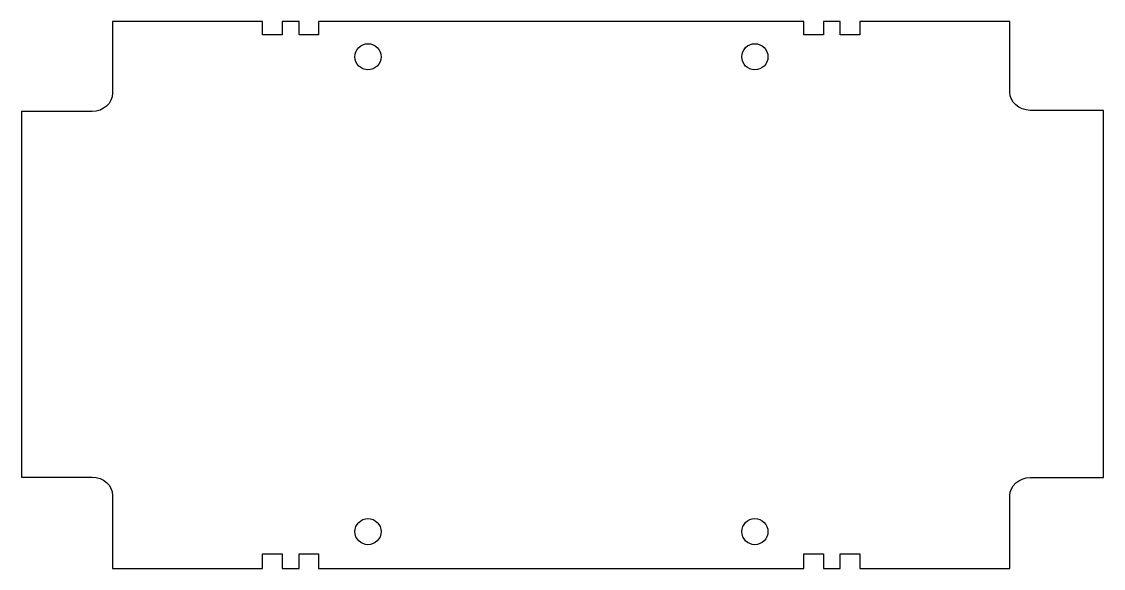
# Model space of a CAD drawing. Extents: x 51 to 152, y 130 to 181.
import ezdxf

# ---------------------------------------------------------------- set-up
doc = ezdxf.new("R2010")
doc.units = 0
doc.layers.add('Layer_1', color=7, linetype='CONTINUOUS')

msp = doc.modelspace()

# ---------------------------------------------------------------- linework, layer by layer
at = {"layer": 'Layer_1', "color": 7}
for points in [[(59.76231, 180.920666), (59.76231, 174.26419), (59.723544, 173.918008), (59.612301, 173.595947), (59.43616, 173.304795), (59.202706, 173.051349), (58.919521, 172.8424), (58.594184, 172.684742), (58.23428, 172.585165), (57.84739, 172.550463), (51.292339, 172.550463), (51.292339, 138.48205), (57.84739, 138.48205), (58.23428, 138.447371), (58.594184, 138.347856), (58.919521, 138.190286), (59.202706, 137.981439), (59.43616, 137.728093), (59.612301, 137.437032), (59.723544, 137.115031), (59.76231, 136.768874), (59.76231, 129.97239), (73.733964, 129.97239), (73.733964, 131.334442), (75.554077, 131.334442), (75.554077, 129.97239), (77.135515, 129.97239), (77.135515, 131.334442), (78.956179, 131.334442), (78.956179, 129.97239), (124.139846, 129.97239), (124.139846, 131.334442), (125.959959, 131.334442), (125.959959, 129.97239), (127.541395, 129.97239), (127.541395, 131.334442), (129.362061, 131.334442), (129.362061, 129.97239), (143.320484, 129.97239), (143.320484, 136.718161), (143.35925, 137.064344), (143.470494, 137.386404), (143.646634, 137.677556), (143.880088, 137.931003), (144.163276, 138.139952), (144.488613, 138.297612), (144.848517, 138.397189), (145.235407, 138.431891), (152.039057, 138.431891), (152.039057, 172.651335), (145.235407, 172.651335), (144.848517, 172.686015), (144.488613, 172.785529), (144.163276, 172.943099), (143.880088, 173.151947), (143.646634, 173.405292), (143.470494, 173.696353), (143.35925, 174.018355), (143.320484, 174.364512), (143.320484, 180.920666), (129.362061, 180.920666), (129.362061, 179.703583), (127.541395, 179.703583), (127.541395, 180.920666), (125.959959, 180.920666), (125.959959, 179.703583), (124.139846, 179.703583), (124.139846, 180.920666), (78.956179, 180.920666), (78.956179, 179.703583), (77.135515, 179.703583), (77.135515, 180.920666), (75.554077, 180.920666), (75.554077, 179.703583), (73.733964, 179.703583), (73.733964, 180.920666), (59.76231, 180.920666)], [(84.766635, 177.644459), (84.74194, 177.399377), (84.67108, 177.171107), (84.558959, 176.96454), (84.410464, 176.784564), (84.230489, 176.63607), (84.023922, 176.523949), (83.795652, 176.453089), (83.55057, 176.428394), (83.305488, 176.453089), (83.077218, 176.523949), (82.870652, 176.63607), (82.690676, 176.784564), (82.542182, 176.96454), (82.43006, 177.171107), (82.3592, 177.399377), (82.334506, 177.644459), (82.3592, 177.889541), (82.43006, 178.11781), (82.542182, 178.324377), (82.690676, 178.504353), (82.870652, 178.652847), (83.077218, 178.764968), (83.305488, 178.835829), (83.55057, 178.860523), (83.795652, 178.835829), (84.023922, 178.764968), (84.230489, 178.652847), (84.410464, 178.504353), (84.558959, 178.324377), (84.67108, 178.11781), (84.74194, 177.889541), (84.766635, 177.644459)], [(120.800362, 177.644459), (120.775667, 177.399377), (120.704807, 177.171107), (120.592685, 176.96454), (120.444191, 176.784564), (120.264215, 176.63607), (120.057649, 176.523949), (119.829379, 176.453089), (119.584297, 176.428394), (119.339215, 176.453089), (119.110945, 176.523949), (118.904376, 176.63607), (118.7244, 176.784562), (118.575906, 176.964537), (118.463784, 177.171107), (118.392924, 177.399377), (118.36823, 177.644459), (118.392924, 177.889541), (118.463784, 178.11781), (118.575906, 178.32438), (118.7244, 178.504356), (118.904376, 178.65285), (119.110945, 178.764971), (119.339215, 178.835829), (119.584297, 178.860523), (119.829379, 178.835829), (120.057649, 178.764968), (120.264215, 178.652847), (120.444191, 178.504353), (120.592685, 178.324377), (120.704807, 178.11781), (120.775667, 177.889541), (120.800362, 177.644459)], [(84.766635, 133.396039), (84.74194, 133.150957), (84.67108, 132.922687), (84.558959, 132.71612), (84.410464, 132.536144), (84.230489, 132.38765), (84.023922, 132.275529), (83.795652, 132.204669), (83.55057, 132.179974), (83.305488, 132.204669), (83.077218, 132.275529), (82.870652, 132.38765), (82.690676, 132.536144), (82.542182, 132.71612), (82.43006, 132.922687), (82.3592, 133.150957), (82.334506, 133.396039), (82.3592, 133.641121), (82.43006, 133.86939), (82.542182, 134.075957), (82.690676, 134.255933), (82.870652, 134.404427), (83.077218, 134.516549), (83.305488, 134.587409), (83.55057, 134.612103), (83.795652, 134.587409), (84.023922, 134.516549), (84.230489, 134.404427), (84.410464, 134.255933), (84.558959, 134.075957), (84.67108, 133.86939), (84.74194, 133.641121), (84.766635, 133.396039)], [(120.800362, 133.396039), (120.775667, 133.150957), (120.704807, 132.922687), (120.592685, 132.71612), (120.444191, 132.536144), (120.264215, 132.38765), (120.057649, 132.275529), (119.829379, 132.204669), (119.584297, 132.179974), (119.339215, 132.204669), (119.110945, 132.275529), (118.904376, 132.38765), (118.7244, 132.536142), (118.575906, 132.716118), (118.463784, 132.922687), (118.392924, 133.150957), (118.36823, 133.396039), (118.392924, 133.641121), (118.463784, 133.86939), (118.575906, 134.07596), (118.7244, 134.255936), (118.904376, 134.40443), (119.110945, 134.516551), (119.339215, 134.587409), (119.584297, 134.612103), (119.829379, 134.587409), (120.057649, 134.516549), (120.264215, 134.404427), (120.444191, 134.255933), (120.592685, 134.075957), (120.704807, 133.86939), (120.775667, 133.641121), (120.800362, 133.396039)]]:
    msp.add_lwpolyline(points, close=True, dxfattribs=at)

doc.saveas('drawing.dxf')
